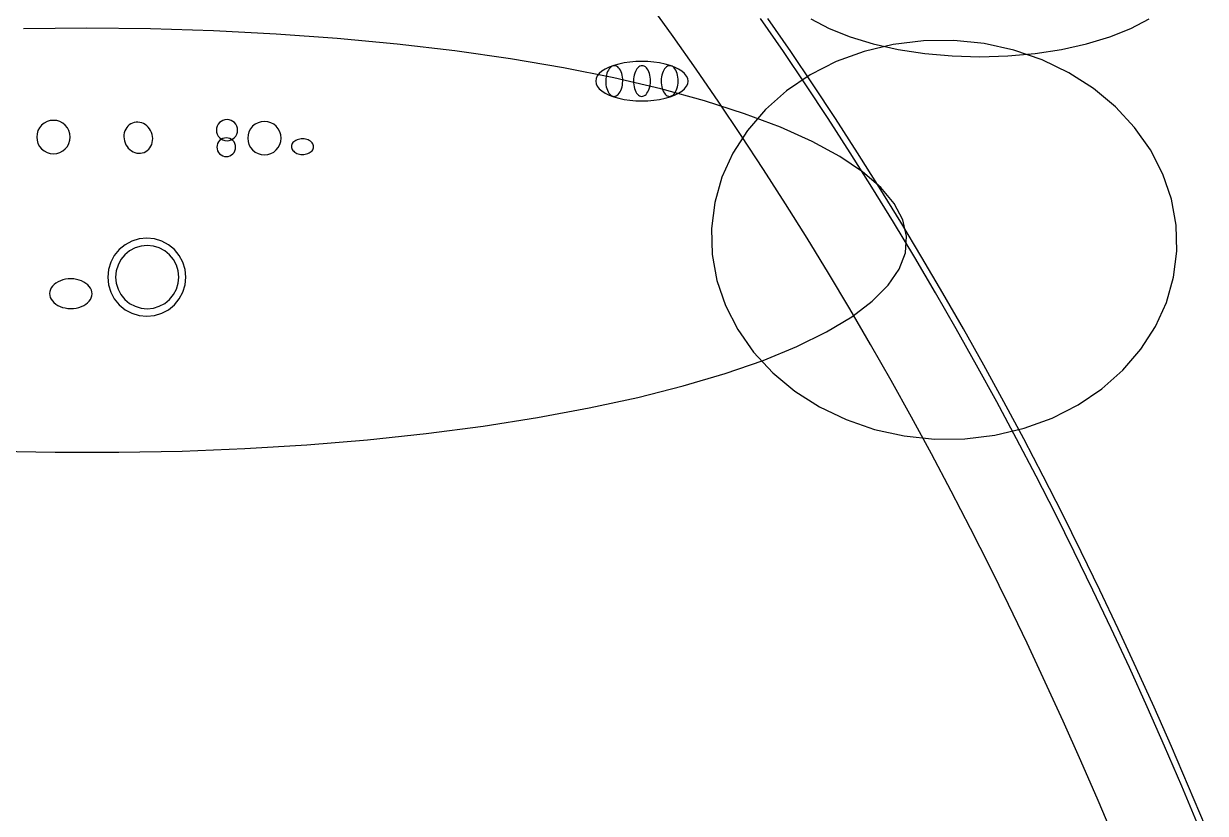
# Model space of a CAD drawing. Extents: x -4 to 217, y -26 to 302.
# Drawn here: x 153.42 to 200.37, y 224.26 to 255.65 of the extents above; entities that cross this region are included whole.
import ezdxf

# ---------------------------------------------------------------- set-up
doc = ezdxf.new("R2010")
doc.units = 0

msp = doc.modelspace()

# ---------------------------------------------------------------- linework, layer by layer
at = {"layer": 'CIRCLES'}
for p, q in [((154.232, 251.695), (154.132, 251.612)), ((154.347, 251.756), (154.232, 251.695)), ((154.472, 251.794), (154.347, 251.756)), ((154.601, 251.807), (154.472, 251.794)), ((154.731, 251.794), (154.601, 251.807)), ((154.856, 251.756), (154.731, 251.794)), ((154.97, 251.695), (154.856, 251.756)), ((155.071, 251.612), (154.97, 251.695)), ((161.148, 251.651), (161.11, 251.579)), ((161.201, 251.715), (161.148, 251.651)), ((161.264, 251.767), (161.201, 251.715)), ((161.337, 251.806), (161.264, 251.767)), ((161.416, 251.83), (161.337, 251.806)), ((161.498, 251.838), (161.416, 251.83)), ((161.58, 251.83), (161.498, 251.838)), ((161.659, 251.806), (161.58, 251.83)), ((161.731, 251.767), (161.659, 251.806)), ((161.795, 251.715), (161.731, 251.767)), ((161.847, 251.651), (161.795, 251.715)), ((161.886, 251.579), (161.847, 251.651)), ((162.614, 251.653), (162.514, 251.57)), ((162.729, 251.714), (162.614, 251.653)), ((162.854, 251.752), (162.729, 251.714)), ((162.983, 251.764), (162.854, 251.752)), ((163.113, 251.752), (162.983, 251.764)), ((163.238, 251.714), (163.113, 251.752)), ((163.352, 251.653), (163.238, 251.714)), ((163.453, 251.57), (163.352, 251.653)), ((153.95, 251.272), (153.937, 251.143)), ((153.988, 251.397), (153.95, 251.272)), ((154.049, 251.512), (153.988, 251.397)), ((154.132, 251.612), (154.049, 251.512)), ((155.154, 251.512), (155.071, 251.612)), ((155.215, 251.397), (155.154, 251.512)), ((155.253, 251.272), (155.215, 251.397)), ((155.266, 251.143), (155.253, 251.272)), ((161.086, 251.5), (161.078, 251.418)), ((161.078, 251.418), (161.086, 251.336)), ((161.11, 251.579), (161.086, 251.5)), ((161.086, 251.336), (161.11, 251.257)), ((161.11, 251.257), (161.148, 251.184)), ((161.148, 251.184), (161.201, 251.12)), ((161.795, 251.12), (161.847, 251.184)), ((161.847, 251.184), (161.886, 251.257)), ((161.91, 251.5), (161.886, 251.579)), ((161.886, 251.257), (161.91, 251.336)), ((161.918, 251.418), (161.91, 251.5)), ((161.91, 251.336), (161.918, 251.418)), ((162.332, 251.23), (162.319, 251.1)), ((162.37, 251.354), (162.332, 251.23)), ((162.431, 251.469), (162.37, 251.354)), ((162.514, 251.57), (162.431, 251.469)), ((163.536, 251.469), (163.453, 251.57)), ((163.597, 251.354), (163.536, 251.469)), ((163.635, 251.23), (163.597, 251.354)), ((163.648, 251.1), (163.635, 251.23)), ((153.937, 251.143), (153.95, 251.013)), ((153.95, 251.013), (153.988, 250.888)), ((153.988, 250.888), (154.049, 250.773)), ((154.049, 250.773), (154.132, 250.673)), ((155.071, 250.673), (155.154, 250.773)), ((155.154, 250.773), (155.215, 250.888)), ((155.215, 250.888), (155.253, 251.013)), ((155.253, 251.013), (155.266, 251.143)), ((161.104, 250.813), (161.097, 250.74)), ((161.097, 250.74), (161.104, 250.668)), ((161.125, 250.882), (161.104, 250.813)), ((161.159, 250.946), (161.125, 250.882)), ((161.205, 251.003), (161.159, 250.946)), ((161.201, 251.12), (161.264, 251.068)), ((161.262, 251.049), (161.205, 251.003)), ((161.326, 251.083), (161.262, 251.049)), ((161.264, 251.068), (161.337, 251.029)), ((161.395, 251.104), (161.326, 251.083)), ((161.337, 251.029), (161.416, 251.005)), ((161.468, 251.111), (161.395, 251.104)), ((161.416, 251.005), (161.498, 250.997)), ((161.54, 251.104), (161.468, 251.111)), ((161.498, 250.997), (161.58, 251.005)), ((161.61, 251.083), (161.54, 251.104)), ((161.58, 251.005), (161.659, 251.029)), ((161.674, 251.049), (161.61, 251.083)), ((161.659, 251.029), (161.731, 251.068)), ((161.73, 251.003), (161.674, 251.049)), ((161.776, 250.946), (161.73, 251.003)), ((161.731, 251.068), (161.795, 251.12)), ((161.811, 250.882), (161.776, 250.946)), ((161.832, 250.813), (161.811, 250.882)), ((161.839, 250.74), (161.832, 250.813)), ((161.832, 250.668), (161.839, 250.74)), ((162.319, 251.1), (162.332, 250.971)), ((162.332, 250.971), (162.37, 250.846)), ((162.37, 250.846), (162.431, 250.731)), ((162.431, 250.731), (162.514, 250.63)), ((163.453, 250.63), (163.536, 250.731)), ((163.536, 250.731), (163.597, 250.846)), ((163.597, 250.846), (163.635, 250.971)), ((163.635, 250.971), (163.648, 251.1)), ((154.132, 250.673), (154.232, 250.59)), ((154.232, 250.59), (154.347, 250.529)), ((154.347, 250.529), (154.472, 250.491)), ((154.472, 250.491), (154.601, 250.478)), ((154.601, 250.478), (154.731, 250.491)), ((154.731, 250.491), (154.856, 250.529)), ((154.856, 250.529), (154.97, 250.59)), ((154.97, 250.59), (155.071, 250.673)), ((161.104, 250.668), (161.125, 250.598)), ((161.125, 250.598), (161.159, 250.534)), ((161.159, 250.534), (161.205, 250.478)), ((161.205, 250.478), (161.262, 250.432)), ((161.262, 250.432), (161.326, 250.397)), ((161.326, 250.397), (161.395, 250.376)), ((161.395, 250.376), (161.468, 250.369)), ((161.468, 250.369), (161.54, 250.376)), ((161.54, 250.376), (161.61, 250.397)), ((161.61, 250.397), (161.674, 250.432)), ((161.674, 250.432), (161.73, 250.478)), ((161.73, 250.478), (161.776, 250.534)), ((161.776, 250.534), (161.811, 250.598)), ((161.811, 250.598), (161.832, 250.668)), ((162.514, 250.63), (162.614, 250.548)), ((162.614, 250.548), (162.729, 250.486)), ((162.729, 250.486), (162.854, 250.449)), ((162.854, 250.449), (162.983, 250.436)), ((162.983, 250.436), (163.113, 250.449)), ((163.113, 250.449), (163.238, 250.486)), ((163.238, 250.486), (163.352, 250.548)), ((163.352, 250.548), (163.453, 250.63)), ((157.716, 247.005), (157.447, 246.862)), ((158.007, 247.094), (157.716, 247.005)), ((158.309, 247.124), (158.007, 247.094)), ((158.612, 247.094), (158.309, 247.124)), ((158.903, 247.005), (158.612, 247.094)), ((159.172, 246.862), (158.903, 247.005)), ((157.212, 246.669), (157.019, 246.434)), ((157.447, 246.862), (157.212, 246.669)), ((157.63, 246.618), (157.44, 246.462)), ((157.847, 246.734), (157.63, 246.618)), ((158.082, 246.805), (157.847, 246.734)), ((158.327, 246.829), (158.082, 246.805)), ((158.571, 246.805), (158.327, 246.829)), ((158.806, 246.734), (158.571, 246.805)), ((159.023, 246.618), (158.806, 246.734)), ((159.213, 246.462), (159.023, 246.618)), ((159.407, 246.669), (159.172, 246.862)), ((159.6, 246.434), (159.407, 246.669)), ((156.876, 246.166), (156.787, 245.874)), ((157.019, 246.434), (156.876, 246.166)), ((157.168, 246.055), (157.097, 245.82)), ((157.284, 246.272), (157.168, 246.055)), ((157.44, 246.462), (157.284, 246.272)), ((159.369, 246.272), (159.213, 246.462)), ((159.485, 246.055), (159.369, 246.272)), ((159.556, 245.82), (159.485, 246.055)), ((159.743, 246.166), (159.6, 246.434)), ((159.832, 245.874), (159.743, 246.166)), ((156.787, 245.874), (156.758, 245.572)), ((156.758, 245.572), (156.787, 245.269)), ((157.097, 245.82), (157.073, 245.576)), ((157.073, 245.576), (157.097, 245.331)), ((159.58, 245.576), (159.556, 245.82)), ((159.556, 245.331), (159.58, 245.576)), ((159.861, 245.572), (159.832, 245.874)), ((159.832, 245.269), (159.861, 245.572)), ((156.787, 245.269), (156.876, 244.978)), ((157.097, 245.331), (157.168, 245.096)), ((157.168, 245.096), (157.284, 244.879)), ((159.369, 244.879), (159.485, 245.096)), ((159.485, 245.096), (159.556, 245.331)), ((159.743, 244.978), (159.832, 245.269)), ((156.876, 244.978), (157.019, 244.709)), ((157.019, 244.709), (157.212, 244.474)), ((157.284, 244.879), (157.44, 244.689)), ((157.44, 244.689), (157.63, 244.533)), ((159.023, 244.533), (159.213, 244.689)), ((159.213, 244.689), (159.369, 244.879)), ((159.407, 244.474), (159.6, 244.709)), ((159.6, 244.709), (159.743, 244.978)), ((157.212, 244.474), (157.447, 244.281)), ((157.447, 244.281), (157.716, 244.138)), ((157.63, 244.533), (157.847, 244.417)), ((157.716, 244.138), (158.007, 244.049)), ((157.847, 244.417), (158.082, 244.346)), ((158.082, 244.346), (158.327, 244.322)), ((158.327, 244.322), (158.571, 244.346)), ((158.571, 244.346), (158.806, 244.417)), ((158.612, 244.049), (158.903, 244.138)), ((158.806, 244.417), (159.023, 244.533)), ((158.903, 244.138), (159.172, 244.281)), ((159.172, 244.281), (159.407, 244.474)), ((158.007, 244.049), (158.309, 244.02)), ((158.309, 244.02), (158.612, 244.049))]:
    msp.add_line(p, q, dxfattribs=at)
at = {"layer": 'ELLIPSES'}
for p, q in [((179.219, 255.14), (178.294, 256.421)), ((155.935, 255.464), (153.411, 255.439)), ((158.459, 255.439), (155.935, 255.464)), ((160.967, 255.363), (158.459, 255.439)), ((183.602, 254.541), (182.696, 255.852)), ((183.895, 254.548), (182.99, 255.86)), ((184.687, 255.836), (185.418, 255.459)), ((185.418, 255.459), (186.251, 255.129)), ((196.569, 255.129), (197.402, 255.459)), ((197.402, 255.459), (198.133, 255.836)), ((163.445, 255.237), (160.967, 255.363)), ((165.878, 255.062), (163.445, 255.237)), ((168.252, 254.838), (165.878, 255.062)), ((180.133, 253.842), (179.219, 255.14)), ((186.251, 255.129), (187.173, 254.85)), ((189.164, 254.971), (187.969, 254.827)), ((190.374, 254.98), (189.164, 254.971)), ((191.577, 254.854), (190.374, 254.98)), ((195.647, 254.85), (196.569, 255.129)), ((170.551, 254.568), (168.252, 254.838)), ((172.762, 254.252), (170.551, 254.568)), ((184.497, 253.215), (183.602, 254.541)), ((184.79, 253.221), (183.895, 254.548)), ((186.808, 254.549), (185.701, 254.144)), ((187.969, 254.827), (186.808, 254.549)), ((187.173, 254.85), (188.167, 254.628)), ((188.167, 254.628), (189.217, 254.467)), ((189.217, 254.467), (190.304, 254.369)), ((192.753, 254.594), (191.577, 254.854)), ((192.516, 254.369), (193.603, 254.467)), ((193.882, 254.205), (192.753, 254.594)), ((193.603, 254.467), (194.653, 254.628)), ((194.653, 254.628), (195.647, 254.85)), ((174.872, 253.893), (172.762, 254.252)), ((177.064, 254.045), (176.865, 253.988)), ((177.279, 254.091), (177.064, 254.045)), ((177.507, 254.124), (177.279, 254.091)), ((177.742, 254.144), (177.507, 254.124)), ((177.982, 254.15), (177.742, 254.144)), ((178.221, 254.144), (177.982, 254.15)), ((178.456, 254.124), (178.221, 254.144)), ((178.684, 254.09), (178.456, 254.124)), ((178.899, 254.045), (178.684, 254.09)), ((179.099, 253.988), (178.899, 254.045)), ((185.701, 254.144), (184.667, 253.617)), ((190.304, 254.369), (191.41, 254.337)), ((191.41, 254.337), (192.516, 254.369)), ((194.944, 253.694), (193.882, 254.205)), ((176.868, 253.493), (174.872, 253.893)), ((176.209, 253.569), (176.162, 253.468)), ((176.286, 253.666), (176.209, 253.569)), ((176.392, 253.758), (176.286, 253.666)), ((176.526, 253.843), (176.392, 253.758)), ((176.684, 253.921), (176.526, 253.843)), ((176.558, 253.532), (176.548, 253.453)), ((176.573, 253.607), (176.558, 253.532)), ((176.594, 253.678), (176.573, 253.607)), ((176.619, 253.744), (176.594, 253.678)), ((176.649, 253.804), (176.619, 253.744)), ((176.683, 253.856), (176.649, 253.804)), ((176.72, 253.9), (176.683, 253.856)), ((176.865, 253.988), (176.684, 253.921)), ((176.76, 253.934), (176.72, 253.9)), ((176.802, 253.96), (176.76, 253.934)), ((176.845, 253.975), (176.802, 253.96)), ((176.89, 253.979), (176.845, 253.975)), ((176.934, 253.973), (176.89, 253.979)), ((176.977, 253.957), (176.934, 253.973)), ((177.018, 253.931), (176.977, 253.957)), ((177.057, 253.895), (177.018, 253.931)), ((177.093, 253.851), (177.057, 253.895)), ((177.126, 253.798), (177.093, 253.851)), ((177.154, 253.737), (177.126, 253.798)), ((177.178, 253.671), (177.154, 253.737)), ((177.197, 253.599), (177.178, 253.671)), ((177.21, 253.523), (177.197, 253.599)), ((177.659, 253.532), (177.649, 253.453)), ((177.674, 253.607), (177.659, 253.532)), ((177.694, 253.678), (177.674, 253.607)), ((177.72, 253.744), (177.694, 253.678)), ((177.749, 253.804), (177.72, 253.744)), ((177.783, 253.856), (177.749, 253.804)), ((177.82, 253.9), (177.783, 253.856)), ((177.861, 253.934), (177.82, 253.9)), ((177.903, 253.96), (177.861, 253.934)), ((177.946, 253.975), (177.903, 253.96)), ((177.99, 253.979), (177.946, 253.975)), ((178.034, 253.973), (177.99, 253.979)), ((178.077, 253.957), (178.034, 253.973)), ((178.119, 253.931), (178.077, 253.957)), ((178.158, 253.895), (178.119, 253.931)), ((178.194, 253.851), (178.158, 253.895)), ((178.227, 253.798), (178.194, 253.851)), ((178.255, 253.737), (178.227, 253.798)), ((178.279, 253.671), (178.255, 253.737)), ((178.297, 253.599), (178.279, 253.671)), ((178.311, 253.523), (178.297, 253.599)), ((178.759, 253.532), (178.75, 253.453)), ((178.774, 253.607), (178.759, 253.532)), ((178.795, 253.678), (178.774, 253.607)), ((178.82, 253.744), (178.795, 253.678)), ((178.85, 253.804), (178.82, 253.744)), ((178.884, 253.856), (178.85, 253.804)), ((178.921, 253.9), (178.884, 253.856)), ((178.961, 253.934), (178.921, 253.9)), ((179.003, 253.96), (178.961, 253.934)), ((179.047, 253.975), (179.003, 253.96)), ((179.091, 253.979), (179.047, 253.975)), ((179.135, 253.973), (179.091, 253.979)), ((179.279, 253.92), (179.099, 253.988)), ((179.178, 253.957), (179.135, 253.973)), ((179.219, 253.931), (179.178, 253.957)), ((179.259, 253.895), (179.219, 253.931)), ((179.295, 253.851), (179.259, 253.895)), ((179.437, 253.843), (179.279, 253.92)), ((179.327, 253.798), (179.295, 253.851)), ((179.356, 253.737), (179.327, 253.798)), ((179.379, 253.671), (179.356, 253.737)), ((179.398, 253.599), (179.379, 253.671)), ((179.411, 253.523), (179.398, 253.599)), ((179.571, 253.757), (179.437, 253.843)), ((179.677, 253.665), (179.571, 253.757)), ((179.754, 253.568), (179.677, 253.665)), ((179.801, 253.467), (179.754, 253.568)), ((181.037, 252.529), (180.133, 253.842)), ((184.667, 253.617), (183.725, 252.978)), ((195.921, 253.069), (194.944, 253.694)), ((176.162, 253.468), (176.147, 253.365)), ((176.147, 253.365), (176.162, 253.263)), ((176.162, 253.263), (176.209, 253.162)), ((176.209, 253.162), (176.286, 253.065)), ((176.286, 253.065), (176.392, 252.973)), ((176.548, 253.453), (176.545, 253.374)), ((176.545, 253.374), (176.546, 253.294)), ((176.546, 253.294), (176.554, 253.216)), ((176.554, 253.216), (176.567, 253.14)), ((176.567, 253.14), (176.586, 253.069)), ((176.586, 253.069), (176.61, 253.002)), ((178.739, 253.053), (176.868, 253.493)), ((177.145, 252.995), (177.17, 253.061)), ((177.17, 253.061), (177.191, 253.133)), ((177.191, 253.133), (177.206, 253.208)), ((177.206, 253.208), (177.216, 253.286)), ((177.217, 253.445), (177.21, 253.523)), ((177.216, 253.286), (177.219, 253.366)), ((177.219, 253.366), (177.217, 253.445)), ((177.649, 253.453), (177.645, 253.374)), ((177.645, 253.374), (177.647, 253.294)), ((177.647, 253.294), (177.655, 253.216)), ((177.655, 253.216), (177.668, 253.14)), ((177.668, 253.14), (177.687, 253.069)), ((177.687, 253.069), (177.71, 253.002)), ((178.246, 252.995), (178.271, 253.061)), ((178.271, 253.061), (178.291, 253.133)), ((178.291, 253.133), (178.307, 253.208)), ((178.307, 253.208), (178.316, 253.286)), ((178.318, 253.445), (178.311, 253.523)), ((178.316, 253.286), (178.32, 253.366)), ((178.32, 253.366), (178.318, 253.445)), ((178.75, 253.453), (178.746, 253.374)), ((178.746, 253.374), (178.748, 253.294)), ((178.748, 253.294), (178.755, 253.216)), ((178.755, 253.216), (178.769, 253.14)), ((178.769, 253.14), (178.787, 253.069)), ((178.787, 253.069), (178.811, 253.002)), ((179.346, 252.995), (179.372, 253.061)), ((179.372, 253.061), (179.392, 253.133)), ((179.392, 253.133), (179.407, 253.208)), ((179.407, 253.208), (179.417, 253.286)), ((179.419, 253.445), (179.411, 253.523)), ((179.417, 253.286), (179.421, 253.366)), ((179.421, 253.366), (179.419, 253.445)), ((179.57, 252.972), (179.677, 253.064)), ((179.677, 253.064), (179.754, 253.161)), ((179.754, 253.161), (179.801, 253.262)), ((179.816, 253.365), (179.801, 253.467)), ((179.801, 253.262), (179.816, 253.365)), ((185.383, 251.874), (184.497, 253.215)), ((185.674, 251.878), (184.79, 253.221)), ((196.797, 252.342), (195.921, 253.069)), ((176.392, 252.973), (176.526, 252.887)), ((176.526, 252.887), (176.684, 252.81)), ((176.61, 253.002), (176.638, 252.942)), ((176.638, 252.942), (176.671, 252.889)), ((176.671, 252.889), (176.707, 252.844)), ((176.684, 252.81), (176.864, 252.742)), ((176.707, 252.844), (176.746, 252.808)), ((176.746, 252.808), (176.787, 252.782)), ((176.787, 252.782), (176.83, 252.766)), ((176.83, 252.766), (176.874, 252.76)), ((176.864, 252.742), (177.064, 252.685)), ((176.874, 252.76), (176.919, 252.765)), ((176.919, 252.765), (176.962, 252.78)), ((176.962, 252.78), (177.004, 252.805)), ((177.004, 252.805), (177.044, 252.84)), ((177.044, 252.84), (177.081, 252.884)), ((177.064, 252.685), (177.279, 252.639)), ((177.081, 252.884), (177.115, 252.936)), ((177.115, 252.936), (177.145, 252.995)), ((177.279, 252.639), (177.506, 252.606)), ((177.506, 252.606), (177.742, 252.586)), ((177.71, 253.002), (177.739, 252.942)), ((177.739, 252.942), (177.771, 252.889)), ((177.742, 252.586), (177.981, 252.579)), ((177.771, 252.889), (177.807, 252.844)), ((177.807, 252.844), (177.847, 252.808)), ((177.847, 252.808), (177.888, 252.782)), ((177.888, 252.782), (177.931, 252.766)), ((177.931, 252.766), (177.975, 252.76)), ((177.975, 252.76), (178.019, 252.765)), ((177.981, 252.579), (178.221, 252.586)), ((178.019, 252.765), (178.063, 252.78)), ((178.063, 252.78), (178.105, 252.805)), ((178.105, 252.805), (178.145, 252.84)), ((178.145, 252.84), (178.182, 252.884)), ((178.182, 252.884), (178.216, 252.936)), ((178.216, 252.936), (178.246, 252.995)), ((178.221, 252.586), (178.456, 252.606)), ((178.456, 252.606), (178.683, 252.639)), ((178.683, 252.639), (178.899, 252.684)), ((180.472, 252.578), (178.739, 253.053)), ((178.811, 253.002), (178.839, 252.942)), ((178.839, 252.942), (178.872, 252.889)), ((178.872, 252.889), (178.908, 252.844)), ((178.899, 252.684), (179.098, 252.742)), ((178.908, 252.844), (178.947, 252.808)), ((178.947, 252.808), (178.989, 252.782)), ((178.989, 252.782), (179.032, 252.766)), ((179.032, 252.766), (179.076, 252.76)), ((179.076, 252.76), (179.12, 252.765)), ((179.098, 252.742), (179.279, 252.809)), ((179.12, 252.765), (179.163, 252.78)), ((179.163, 252.78), (179.205, 252.805)), ((179.205, 252.805), (179.245, 252.84)), ((179.245, 252.84), (179.283, 252.884)), ((179.279, 252.809), (179.437, 252.886)), ((179.283, 252.884), (179.317, 252.936)), ((179.317, 252.936), (179.346, 252.995)), ((179.437, 252.886), (179.57, 252.972)), ((183.725, 252.978), (182.89, 252.238)), ((182.057, 252.069), (180.472, 252.578)), ((181.93, 251.2), (181.037, 252.529)), ((182.89, 252.238), (182.176, 251.409)), ((197.556, 251.524), (196.797, 252.342)), ((157.677, 251.669), (157.615, 251.627)), ((157.743, 251.701), (157.677, 251.669)), ((157.814, 251.723), (157.743, 251.701)), ((157.887, 251.734), (157.814, 251.723)), ((157.961, 251.735), (157.887, 251.734)), ((158.036, 251.726), (157.961, 251.735)), ((158.11, 251.706), (158.036, 251.726)), ((158.181, 251.676), (158.11, 251.706)), ((158.249, 251.636), (158.181, 251.676)), ((183.486, 251.53), (182.057, 252.069)), ((186.257, 250.518), (185.383, 251.874)), ((186.547, 250.521), (185.674, 251.878)), ((157.404, 251.23), (157.401, 251.15)), ((157.417, 251.309), (157.404, 251.23)), ((157.44, 251.384), (157.417, 251.309)), ((157.472, 251.454), (157.44, 251.384)), ((157.512, 251.519), (157.472, 251.454)), ((157.56, 251.577), (157.512, 251.519)), ((157.615, 251.627), (157.56, 251.577)), ((158.312, 251.588), (158.249, 251.636)), ((158.369, 251.531), (158.312, 251.588)), ((158.42, 251.467), (158.369, 251.531)), ((158.463, 251.398), (158.42, 251.467)), ((158.497, 251.323), (158.463, 251.398)), ((158.523, 251.245), (158.497, 251.323)), ((158.539, 251.165), (158.523, 251.245)), ((182.176, 251.409), (181.596, 250.506)), ((182.813, 249.855), (181.93, 251.2)), ((184.749, 250.964), (183.486, 251.53)), ((198.186, 250.63), (197.556, 251.524)), ((157.401, 251.15), (157.407, 251.069)), ((157.407, 251.069), (157.423, 250.988)), ((157.423, 250.988), (157.449, 250.911)), ((157.449, 250.911), (157.483, 250.836)), ((157.483, 250.836), (157.526, 250.766)), ((157.526, 250.766), (157.577, 250.703)), ((158.386, 250.657), (158.434, 250.715)), ((158.434, 250.715), (158.474, 250.78)), ((158.474, 250.78), (158.506, 250.85)), ((158.506, 250.85), (158.529, 250.925)), ((158.529, 250.925), (158.542, 251.004)), ((158.545, 251.084), (158.539, 251.165)), ((158.542, 251.004), (158.545, 251.084)), ((164.062, 250.806), (164.057, 250.766)), ((164.057, 250.766), (164.061, 250.725)), ((164.061, 250.725), (164.071, 250.685)), ((164.073, 250.846), (164.062, 250.806)), ((164.092, 250.884), (164.073, 250.846)), ((164.118, 250.92), (164.092, 250.884)), ((164.15, 250.953), (164.118, 250.92)), ((164.189, 250.983), (164.15, 250.953)), ((164.232, 251.01), (164.189, 250.983)), ((164.281, 251.032), (164.232, 251.01)), ((164.332, 251.049), (164.281, 251.032)), ((164.387, 251.061), (164.332, 251.049)), ((164.444, 251.069), (164.387, 251.061)), ((164.501, 251.071), (164.444, 251.069)), ((164.558, 251.067), (164.501, 251.071)), ((164.615, 251.059), (164.558, 251.067)), ((164.669, 251.045), (164.615, 251.059)), ((164.721, 251.026), (164.669, 251.045)), ((164.768, 251.003), (164.721, 251.026)), ((164.811, 250.976), (164.768, 251.003)), ((164.849, 250.945), (164.811, 250.976)), ((164.88, 250.911), (164.849, 250.945)), ((164.905, 250.874), (164.88, 250.911)), ((164.923, 250.836), (164.905, 250.874)), ((164.921, 250.675), (164.933, 250.715)), ((164.934, 250.796), (164.923, 250.836)), ((164.933, 250.715), (164.937, 250.755)), ((164.937, 250.755), (164.934, 250.796)), ((185.838, 250.374), (184.749, 250.964)), ((157.577, 250.703), (157.634, 250.646)), ((157.634, 250.646), (157.697, 250.598)), ((157.697, 250.598), (157.765, 250.558)), ((157.765, 250.558), (157.836, 250.528)), ((157.836, 250.528), (157.91, 250.508)), ((157.91, 250.508), (157.985, 250.499)), ((157.985, 250.499), (158.059, 250.5)), ((158.059, 250.5), (158.132, 250.511)), ((158.132, 250.511), (158.203, 250.533)), ((158.203, 250.533), (158.269, 250.565)), ((158.269, 250.565), (158.331, 250.607)), ((158.331, 250.607), (158.386, 250.657)), ((164.071, 250.685), (164.089, 250.647)), ((164.089, 250.647), (164.114, 250.61)), ((164.114, 250.61), (164.146, 250.576)), ((164.146, 250.576), (164.184, 250.545)), ((164.184, 250.545), (164.227, 250.517)), ((164.227, 250.517), (164.274, 250.494)), ((164.274, 250.494), (164.326, 250.476)), ((164.326, 250.476), (164.38, 250.462)), ((164.38, 250.462), (164.436, 250.454)), ((164.436, 250.454), (164.494, 250.45)), ((164.494, 250.45), (164.551, 250.452)), ((164.551, 250.452), (164.608, 250.459)), ((164.608, 250.459), (164.662, 250.472)), ((164.662, 250.472), (164.714, 250.489)), ((164.714, 250.489), (164.762, 250.511)), ((164.762, 250.511), (164.806, 250.537)), ((164.806, 250.537), (164.844, 250.567)), ((164.844, 250.567), (164.877, 250.601)), ((164.877, 250.601), (164.902, 250.637)), ((164.902, 250.637), (164.921, 250.675)), ((181.596, 250.506), (181.16, 249.544)), ((186.748, 249.765), (185.838, 250.374)), ((187.121, 249.147), (186.257, 250.518)), ((187.411, 249.148), (186.547, 250.521)), ((198.676, 249.674), (198.186, 250.63)), ((183.686, 248.494), (182.813, 249.855)), ((181.16, 249.544), (180.875, 248.539)), ((187.472, 249.139), (186.748, 249.765)), ((199.017, 248.674), (198.676, 249.674)), ((187.975, 247.761), (187.121, 249.147)), ((188.263, 247.761), (187.411, 249.148)), ((188.007, 248.5), (187.472, 249.139)), ((180.875, 248.539), (180.745, 247.509)), ((184.548, 247.118), (183.686, 248.494)), ((188.349, 247.852), (188.007, 248.5)), ((199.203, 247.646), (199.017, 248.674)), ((180.745, 247.509), (180.774, 246.471)), ((188.818, 246.361), (187.975, 247.761)), ((189.105, 246.36), (188.263, 247.761)), ((188.496, 247.2), (188.349, 247.852)), ((199.232, 246.609), (199.203, 247.646)), ((185.398, 245.727), (184.548, 247.118)), ((188.447, 246.546), (188.496, 247.2)), ((188.202, 245.896), (188.447, 246.546)), ((199.102, 245.578), (199.232, 246.609)), ((180.774, 246.471), (180.96, 245.443)), ((189.649, 244.947), (188.818, 246.361)), ((189.936, 244.944), (189.105, 246.36)), ((186.238, 244.322), (185.398, 245.727)), ((187.764, 245.252), (188.202, 245.896)), ((198.817, 244.574), (199.102, 245.578)), ((154.48, 245.078), (154.458, 245.002)), ((154.516, 245.151), (154.48, 245.078)), ((154.566, 245.219), (154.516, 245.151)), ((154.627, 245.283), (154.566, 245.219)), ((154.701, 245.34), (154.627, 245.283)), ((154.784, 245.39), (154.701, 245.34)), ((154.876, 245.432), (154.784, 245.39)), ((154.976, 245.466), (154.876, 245.432)), ((155.08, 245.49), (154.976, 245.466)), ((155.189, 245.504), (155.08, 245.49)), ((155.299, 245.508), (155.189, 245.504)), ((155.409, 245.502), (155.299, 245.508)), ((155.517, 245.486), (155.409, 245.502)), ((155.621, 245.46), (155.517, 245.486)), ((155.72, 245.425), (155.621, 245.46)), ((155.812, 245.381), (155.72, 245.425)), ((155.894, 245.329), (155.812, 245.381)), ((155.966, 245.271), (155.894, 245.329)), ((156.027, 245.206), (155.966, 245.271)), ((156.075, 245.136), (156.027, 245.206)), ((156.11, 245.063), (156.075, 245.136)), ((180.96, 245.443), (181.301, 244.443)), ((187.134, 244.619), (187.764, 245.252)), ((154.458, 245.002), (154.45, 244.925)), ((154.45, 244.925), (154.456, 244.848)), ((154.456, 244.848), (154.477, 244.772)), ((154.477, 244.772), (154.512, 244.699)), ((154.512, 244.699), (154.56, 244.629)), ((154.56, 244.629), (154.621, 244.564)), ((155.96, 244.552), (156.022, 244.616)), ((156.022, 244.616), (156.071, 244.685)), ((156.071, 244.685), (156.107, 244.757)), ((156.107, 244.757), (156.129, 244.833)), ((156.131, 244.987), (156.11, 245.063)), ((156.129, 244.833), (156.137, 244.91)), ((156.137, 244.91), (156.131, 244.987)), ((186.316, 244.001), (187.134, 244.619)), ((190.47, 243.518), (189.649, 244.947)), ((190.756, 243.515), (189.936, 244.944)), ((154.621, 244.564), (154.693, 244.506)), ((154.693, 244.506), (154.776, 244.454)), ((154.776, 244.454), (154.867, 244.41)), ((154.867, 244.41), (154.966, 244.375)), ((154.966, 244.375), (155.07, 244.35)), ((155.07, 244.35), (155.178, 244.334)), ((155.178, 244.334), (155.288, 244.328)), ((155.288, 244.328), (155.398, 244.332)), ((155.398, 244.332), (155.507, 244.346)), ((155.507, 244.346), (155.612, 244.369)), ((155.612, 244.369), (155.711, 244.403)), ((155.711, 244.403), (155.803, 244.445)), ((155.803, 244.445), (155.886, 244.495)), ((155.886, 244.495), (155.96, 244.552)), ((181.301, 244.443), (181.791, 243.488)), ((187.067, 242.901), (186.238, 244.322)), ((198.381, 243.611), (198.817, 244.574)), ((185.316, 243.4), (186.316, 244.001)), ((181.791, 243.488), (182.42, 242.593)), ((184.139, 242.822), (185.316, 243.4)), ((191.28, 242.076), (190.47, 243.518)), ((191.564, 242.071), (190.756, 243.515)), ((197.801, 242.708), (198.381, 243.611)), ((182.792, 242.269), (184.139, 242.822)), ((187.885, 241.466), (187.067, 242.901)), ((181.284, 241.745), (182.792, 242.269)), ((182.42, 242.593), (183.18, 241.776)), ((197.087, 241.879), (197.801, 242.708)), ((192.078, 240.62), (191.28, 242.076)), ((192.362, 240.614), (191.564, 242.071)), ((196.252, 241.139), (197.087, 241.879)), ((179.623, 241.252), (181.284, 241.745)), ((183.18, 241.776), (184.055, 241.048)), ((188.691, 240.016), (187.885, 241.466)), ((177.82, 240.795), (179.623, 241.252)), ((184.055, 241.048), (185.033, 240.424)), ((195.309, 240.5), (196.252, 241.139)), ((175.885, 240.375), (177.82, 240.795)), ((185.033, 240.424), (186.095, 239.912)), ((192.866, 239.15), (192.078, 240.62)), ((193.148, 239.144), (192.362, 240.614)), ((194.276, 239.973), (195.309, 240.5)), ((171.668, 239.657), (173.831, 239.995)), ((173.831, 239.995), (175.885, 240.375)), ((186.095, 239.912), (187.224, 239.524)), ((189.486, 238.552), (188.691, 240.016)), ((193.169, 239.568), (194.276, 239.973)), ((169.411, 239.364), (171.668, 239.657)), ((187.224, 239.524), (188.4, 239.264)), ((192.008, 239.291), (193.169, 239.568)), ((164.668, 238.917), (167.073, 239.116)), ((167.073, 239.116), (169.411, 239.364)), ((188.4, 239.264), (189.603, 239.137)), ((189.603, 239.137), (190.813, 239.146)), ((190.813, 239.146), (192.008, 239.291)), ((193.641, 237.667), (192.866, 239.15)), ((193.923, 237.66), (193.148, 239.144)), ((152.154, 238.665), (154.672, 238.614)), ((154.672, 238.614), (157.198, 238.614)), ((157.198, 238.614), (159.716, 238.665)), ((159.716, 238.665), (162.211, 238.766)), ((162.211, 238.766), (164.668, 238.917)), ((190.269, 237.074), (189.486, 238.552)), ((194.406, 236.171), (193.641, 237.667)), ((194.686, 236.163), (193.923, 237.66)), ((191.04, 235.583), (190.269, 237.074)), ((195.158, 234.662), (194.406, 236.171)), ((195.438, 234.653), (194.686, 236.163)), ((191.8, 234.078), (191.04, 235.583)), ((195.899, 233.14), (195.158, 234.662)), ((196.178, 233.13), (195.438, 234.653)), ((192.548, 232.56), (191.8, 234.078)), ((196.628, 231.606), (195.899, 233.14)), ((196.906, 231.595), (196.178, 233.13)), ((193.284, 231.028), (192.548, 232.56)), ((197.346, 230.059), (196.628, 231.606)), ((197.622, 230.048), (196.906, 231.595)), ((194.008, 229.484), (193.284, 231.028)), ((198.051, 228.501), (197.346, 230.059)), ((198.327, 228.488), (197.622, 230.048)), ((194.719, 227.927), (194.008, 229.484)), ((198.744, 226.93), (198.051, 228.501)), ((199.019, 226.917), (198.327, 228.488)), ((195.419, 226.357), (194.719, 227.927)), ((199.425, 225.347), (198.744, 226.93)), ((199.699, 225.334), (199.019, 226.917)), ((196.105, 224.775), (195.419, 226.357)), ((200.093, 223.754), (199.425, 225.347)), ((200.366, 223.74), (199.699, 225.334)), ((196.78, 223.181), (196.105, 224.775))]:
    msp.add_line(p, q, dxfattribs=at)

doc.saveas('drawing.dxf')
